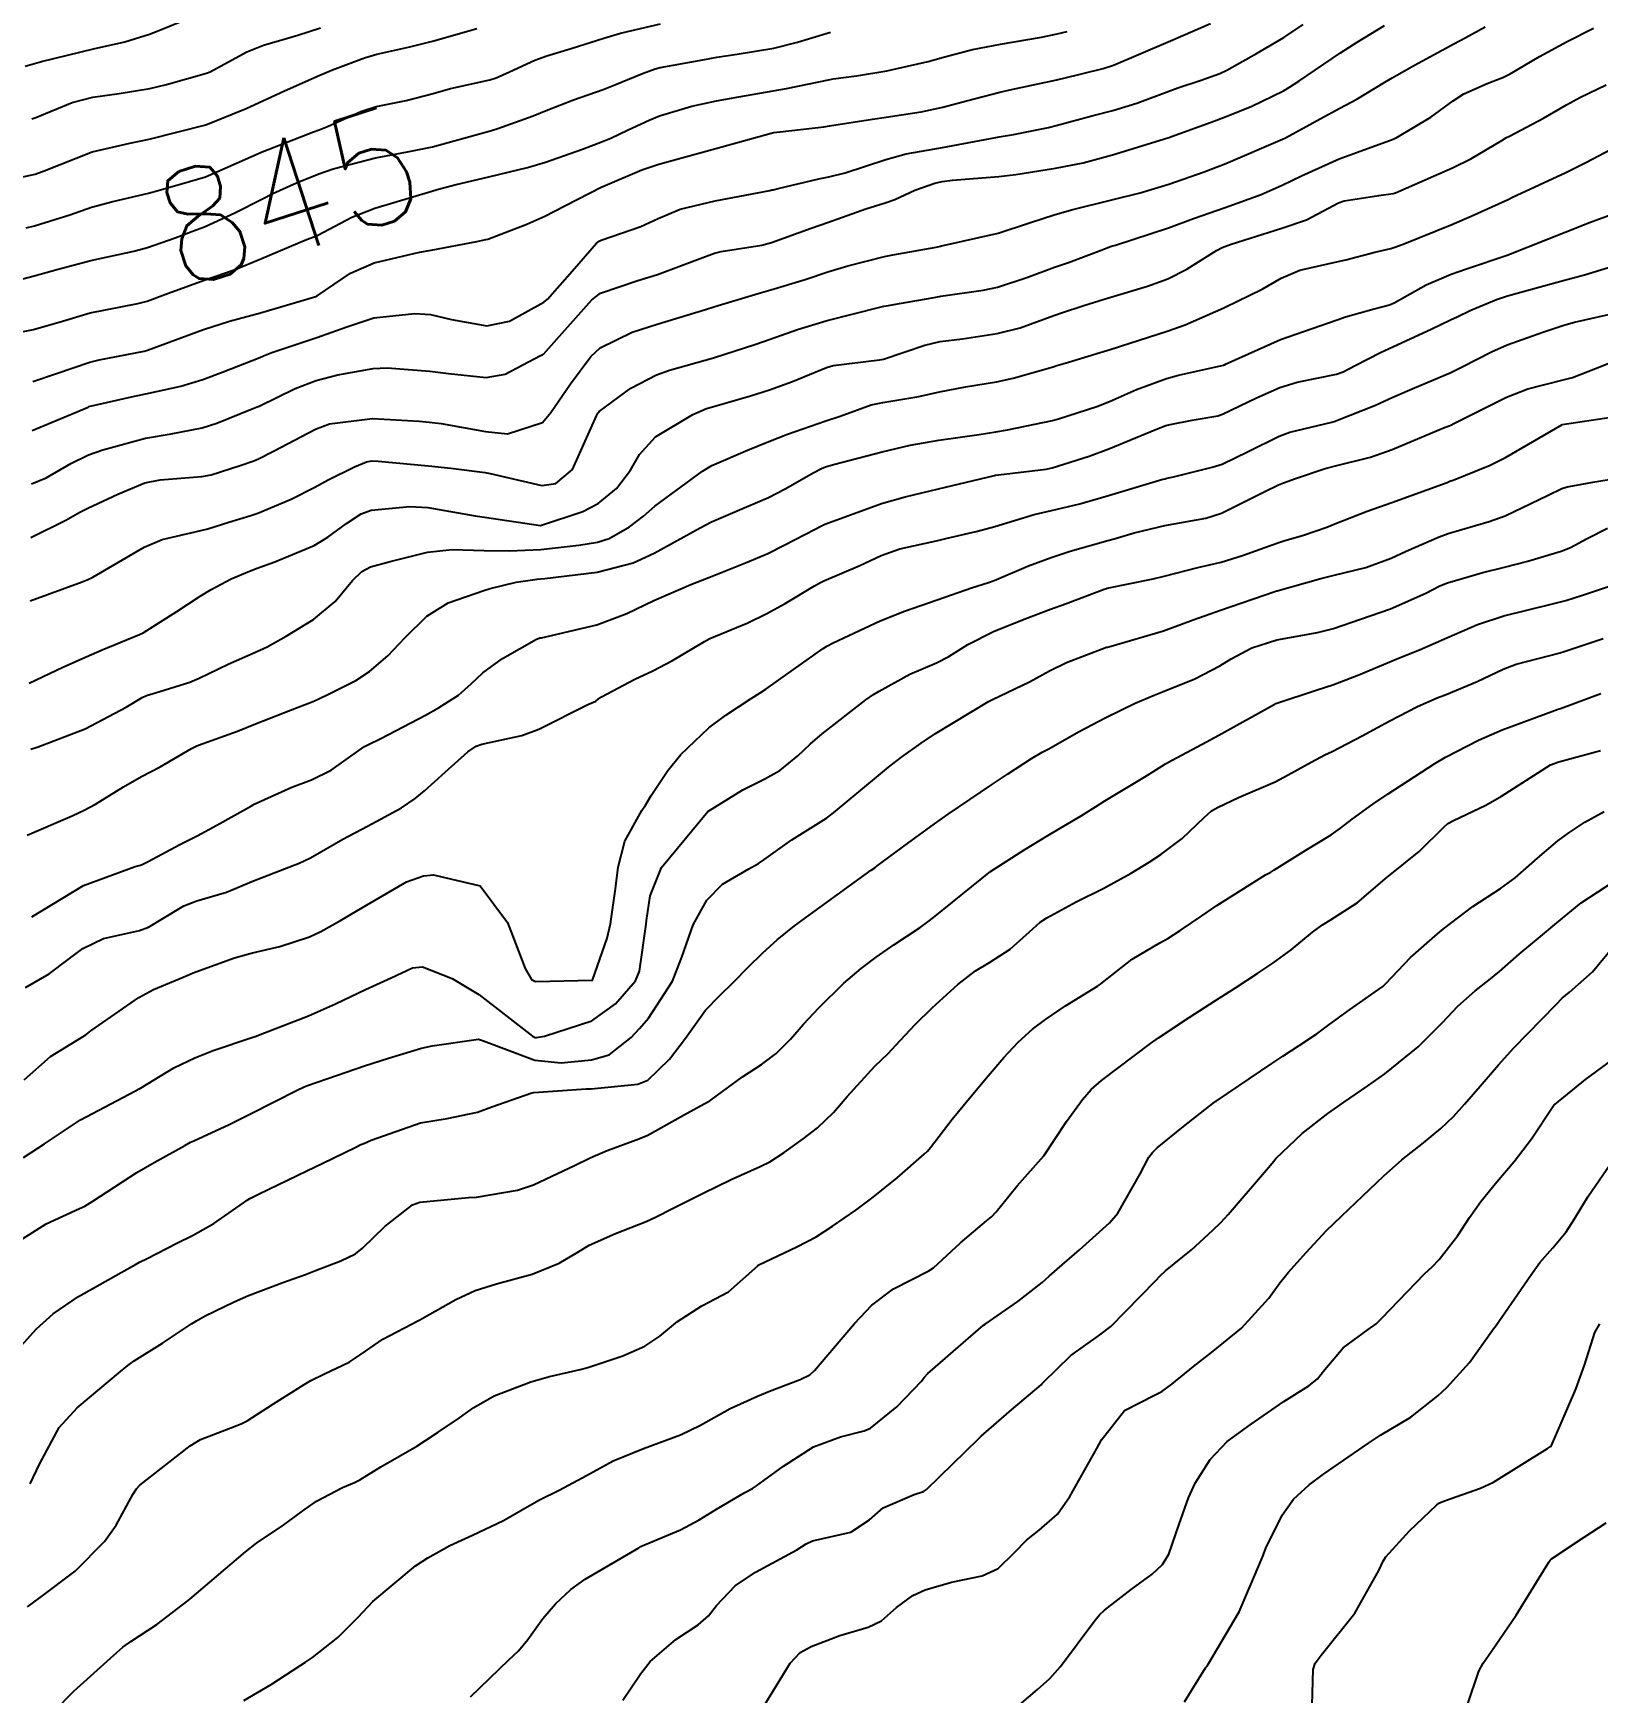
# Model space of a CAD drawing. Header units: metres. Extents: x 307586 to 320046, y 7427249 to 7434250.
# Drawn here: x 319846.3 to 319901.5, y 7429414.4 to 7429472.9 of the extents above; entities that cross this region are included whole.
import ezdxf
from ezdxf.enums import TextEntityAlignment as Align

# ---------------------------------------------------------------- set-up
doc = ezdxf.new("R2010")
doc.units = ezdxf.units.M
doc.header["$MEASUREMENT"] = 0
for name, color, linetype in [('Cotas', 45, 'Continuous'), ('Curvas de Nivel 1m', 11, 'Continuous'), ('Curvas de Nivel 5m', 15, 'Continuous')]:
    doc.layers.add(name, color=color, linetype=linetype)
doc.styles.add('Style-STANDARD', font='STANDARD.shx')

msp = doc.modelspace()

# ---------------------------------------------------------------- linework, layer by layer
at = {"layer": 'Curvas de Nivel 1m', "flags": 128}
for points, elevation in [([(319845.988, 7429471.746), (319846.394, 7429471.864), (319846.563, 7429471.907), (319848.399, 7429472.349), (319849.507, 7429472.604), (319850.405, 7429472.884), (319852.367, 7429473.671)], 841), ([(319846.256, 7429460.614), (319847.09, 7429460.902), (319848.267, 7429461.301), (319848.601, 7429461.382), (319850.187, 7429461.691), (319850.273, 7429461.709), (319850.304, 7429461.72), (319852.281, 7429462.456), (319853.192, 7429462.753), (319854.287, 7429463.045), (319856.241, 7429463.621), (319856.293, 7429463.646), (319857.47, 7429464.439), (319858.305, 7429464.807), (319859.903, 7429465.178), (319860.31, 7429465.248), (319861.926, 7429465.556), (319862.242, 7429465.623), (319862.314, 7429465.645), (319863.686, 7429466.172), (319864.327, 7429466.453), (319865.031, 7429466.821), (319866.343, 7429467.483), (319866.378, 7429467.5), (319867.754, 7429468.081), (319868.351, 7429468.291), (319869.285, 7429468.539), (319870.357, 7429468.844), (319872.309, 7429469.377), (319872.363, 7429469.391), (319872.396, 7429469.397), (319872.625, 7429469.427), (319874.171, 7429469.607), (319874.366, 7429469.635), (319875.888, 7429469.869), (319876.371, 7429469.939), (319877.612, 7429470.13), (319878.377, 7429470.296), (319879.21, 7429470.522), (319880.385, 7429470.83), (319880.796, 7429470.925), (319882.392, 7429471.261), (319882.431, 7429471.271), (319882.595, 7429471.308), (319884.034, 7429471.656), (319884.398, 7429471.772), (319885.281, 7429472.156), (319886.407, 7429472.636), (319886.843, 7429472.821), (319887.82, 7429473.246)], 847), ([(319844.644, 7429462.132), (319846.28, 7429462.451), (319847.303, 7429462.75), (319848.286, 7429463.041), (319849.964, 7429463.37), (319850.291, 7429463.451), (319850.913, 7429463.684), (319852.298, 7429464.191), (319853.395, 7429464.566), (319854.306, 7429464.941), (319855.92, 7429465.626), (319856.205, 7429465.732), (319856.315, 7429465.786), (319857.517, 7429466.416), (319858.33, 7429466.732), (319858.996, 7429466.93), (319860.339, 7429467.339), (319860.525, 7429467.392), (319861.193, 7429467.567), (319862.346, 7429467.833), (319863.719, 7429468.166), (319864.351, 7429468.357), (319865.66, 7429468.815), (319866.359, 7429469.087), (319866.65, 7429469.207), (319867.269, 7429469.491), (319868.008, 7429469.843), (319868.371, 7429469.988), (319869.515, 7429470.33), (319870.379, 7429470.514), (319871.175, 7429470.655), (319872.385, 7429470.871), (319872.858, 7429470.953), (319874.391, 7429471.277), (319874.505, 7429471.295), (319875.329, 7429471.396), (319876.395, 7429471.572), (319877.854, 7429471.909), (319878.4, 7429472.064), (319879.42, 7429472.333), (319880.405, 7429472.521), (319881.853, 7429472.763), (319882.409, 7429472.879), (319882.753, 7429472.963)], 846), ([(319845.511, 7429467.752), (319846.345, 7429467.937), (319846.662, 7429468.053), (319848.353, 7429468.721), (319849.68, 7429469.03), (319850.358, 7429469.165), (319852.363, 7429469.67), (319853.78, 7429470.248), (319854.376, 7429470.519), (319855.143, 7429470.877), (319856.39, 7429471.428), (319856.525, 7429471.484), (319856.835, 7429471.616), (319857.964, 7429472.038), (319858.399, 7429472.168), (319859.562, 7429472.428), (319860.403, 7429472.637), (319861.926, 7429473.075)], 843), ([(319846.018, 7429466.044), (319846.319, 7429466.114), (319847.558, 7429466.494), (319848.329, 7429466.763), (319849.075, 7429466.969), (319850.336, 7429467.262), (319850.679, 7429467.353), (319851.782, 7429467.678), (319852.345, 7429467.844), (319852.649, 7429467.97), (319854.354, 7429468.719), (319856.165, 7429469.427), (319856.362, 7429469.495), (319856.659, 7429469.617), (319857.831, 7429470.146), (319858.374, 7429470.325), (319859.433, 7429470.533), (319860.381, 7429470.779), (319860.996, 7429470.959), (319862.389, 7429471.261), (319862.61, 7429471.327), (319863.075, 7429471.543), (319863.978, 7429471.953), (319864.399, 7429472.109), (319865.253, 7429472.369), (319866.405, 7429472.734), (319866.996, 7429472.905), (319868.41, 7429473.231)], 844), ([(319846.164, 7429452.886), (319848.002, 7429453.552), (319848.172, 7429453.618), (319848.376, 7429453.717), (319850.184, 7429454.772), (319850.82, 7429455.051), (319852.19, 7429455.365), (319852.432, 7429455.426), (319853.175, 7429455.66), (319853.954, 7429455.895), (319854.198, 7429455.979), (319855.373, 7429456.465), (319856.212, 7429456.898), (319856.676, 7429457.155), (319857.613, 7429457.606), (319858.037, 7429457.789), (319858.225, 7429457.821), (319858.444, 7429457.815), (319860.224, 7429457.65), (319861.014, 7429457.562), (319862.221, 7429457.405), (319862.4, 7429457.369), (319864.214, 7429456.948), (319864.717, 7429457.021), (319865.305, 7429457.514), (319866.154, 7429459.414), (319866.195, 7429459.501), (319866.214, 7429459.53), (319866.244, 7429459.564), (319867.359, 7429460.387), (319868.264, 7429460.855), (319868.724, 7429461.015), (319870.273, 7429461.45), (319871.772, 7429461.941), (319872.28, 7429462.116), (319873.246, 7429462.458), (319874.287, 7429462.775), (319876.152, 7429463.242), (319876.292, 7429463.274), (319876.379, 7429463.292), (319876.838, 7429463.375), (319878.071, 7429463.588), (319878.297, 7429463.625), (319879.795, 7429463.843), (319880.302, 7429463.951), (319881.334, 7429464.293), (319882.313, 7429464.649), (319882.801, 7429464.82), (319884.051, 7429465.293), (319884.247, 7429465.367), (319884.324, 7429465.388), (319884.466, 7429465.429), (319886.331, 7429466.04), (319887.221, 7429466.364), (319888.338, 7429466.754), (319889.603, 7429467.221), (319890.346, 7429467.543), (319891.023, 7429467.877), (319892.356, 7429468.477), (319892.875, 7429468.667), (319894.266, 7429469.171), (319894.336, 7429469.198), (319894.364, 7429469.216), (319895.588, 7429469.938), (319896.384, 7429470.524), (319896.755, 7429470.768), (319897.579, 7429471.128), (319898.16, 7429471.358), (319898.396, 7429471.475), (319899.43, 7429472.082), (319900.408, 7429472.616), (319901.333, 7429473.086)], 851), ([(319846.212, 7429457.012), (319846.725, 7429457.226), (319847.593, 7429457.726), (319848.226, 7429458.031), (319848.728, 7429458.212), (319850.232, 7429458.618), (319851.136, 7429458.779), (319852.236, 7429458.984), (319852.755, 7429459.147), (319854, 7429459.652), (319854.171, 7429459.723), (319854.244, 7429459.754), (319855.513, 7429460.372), (319856.258, 7429460.658), (319857.018, 7429460.856), (319858.265, 7429461.078), (319858.761, 7429461.097), (319860.264, 7429460.984), (319860.928, 7429460.898), (319862.261, 7429460.759), (319862.924, 7429460.882), (319864.173, 7429461.531), (319864.239, 7429461.565), (319864.274, 7429461.589), (319865.983, 7429463.505), (319866.295, 7429463.739), (319867.607, 7429464.18), (319868.302, 7429464.396), (319869.809, 7429464.958), (319870.31, 7429465.143), (319870.553, 7429465.206), (319871.979, 7429465.433), (319872.324, 7429465.519), (319873.72, 7429466.025), (319874.331, 7429466.235), (319875.655, 7429466.709), (319876.338, 7429466.927), (319876.674, 7429467.042), (319877.388, 7429467.37), (319878.092, 7429467.616), (319878.346, 7429467.672), (319878.708, 7429467.718), (319880.348, 7429467.853), (319880.951, 7429467.926), (319882.351, 7429468.143), (319883.321, 7429468.333), (319884.356, 7429468.61), (319886.316, 7429469.214), (319886.363, 7429469.229), (319886.386, 7429469.236), (319886.441, 7429469.259), (319887.844, 7429469.772), (319888.374, 7429469.963), (319889.274, 7429470.336), (319890.388, 7429470.876), (319890.606, 7429471), (319890.936, 7429471.212), (319892.403, 7429472.214), (319892.998, 7429472.593), (319893.963, 7429473.174)], 849), ([(319846.227, 7429469.88), (319846.366, 7429469.928), (319847.646, 7429470.455), (319848.377, 7429470.644), (319849.309, 7429470.78), (319850.382, 7429470.958), (319850.977, 7429471.098), (319852.39, 7429471.495), (319852.516, 7429471.543), (319852.752, 7429471.666), (319853.807, 7429472.248), (319854.401, 7429472.486), (319855.61, 7429472.837), (319856.408, 7429473.099)], 842), ([(319846.234, 7429458.896), (319848.21, 7429459.72), (319848.231, 7429459.733), (319849.848, 7429460.097), (319850.25, 7429460.179), (319851.481, 7429460.452), (319852.258, 7429460.688), (319852.97, 7429460.955), (319854.27, 7429461.467), (319854.398, 7429461.521), (319854.695, 7429461.644), (319856.278, 7429462.177), (319857.339, 7429462.553), (319858.286, 7429462.868), (319859.733, 7429463.024), (319860.287, 7429462.982), (319861.036, 7429462.812), (319862.283, 7429462.582), (319863.084, 7429462.743), (319864.292, 7429463.417), (319864.418, 7429463.528), (319865.294, 7429464.506), (319866.153, 7429465.502), (319866.242, 7429465.573), (319866.315, 7429465.607), (319867.718, 7429466.09), (319868.326, 7429466.368), (319869.106, 7429466.694), (319870.336, 7429466.989), (319872.27, 7429467.358), (319872.342, 7429467.376), (319872.386, 7429467.386), (319872.556, 7429467.428), (319873.992, 7429467.768), (319874.347, 7429467.835), (319874.924, 7429467.977), (319876.354, 7429468.456), (319877.081, 7429468.648), (319878.358, 7429468.875), (319880.245, 7429469.225), (319880.362, 7429469.248), (319880.86, 7429469.333), (319882.099, 7429469.582), (319882.368, 7429469.644), (319883.672, 7429469.999), (319884.376, 7429470.182), (319885.216, 7429470.442), (319886.387, 7429470.876), (319886.667, 7429470.979), (319887.493, 7429471.249), (319888.151, 7429471.487), (319888.397, 7429471.601), (319889.441, 7429472.191), (319890.408, 7429472.754), (319891.083, 7429473.21)], 848), ([(319846.126, 7429449.978), (319847.316, 7429450.547), (319848.141, 7429450.907), (319848.703, 7429451.153), (319850.016, 7429451.692), (319850.154, 7429451.755), (319851.338, 7429452.501), (319852.167, 7429453.044), (319852.55, 7429453.285), (319853.259, 7429453.659), (319853.9, 7429453.929), (319854.177, 7429454.03), (319854.803, 7429454.264), (319856.185, 7429454.833), (319856.673, 7429455.13), (319857.324, 7429455.609), (319857.848, 7429455.954), (319858.2, 7429456.083), (319859.567, 7429456.215), (319860.202, 7429456.17), (319861.868, 7429455.883), (319862.197, 7429455.829), (319864.178, 7429455.545), (319865.671, 7429456.038), (319866.205, 7429456.318), (319866.857, 7429456.85), (319867.348, 7429457.489), (319867.664, 7429458.05), (319868.235, 7429458.672), (319869.549, 7429459.46), (319870.036, 7429459.663), (319870.247, 7429459.728), (319871.578, 7429460.111), (319872.256, 7429460.324), (319873.068, 7429460.615), (319874.268, 7429461.115), (319874.497, 7429461.179), (319876.131, 7429461.382), (319876.273, 7429461.411), (319877.737, 7429461.907), (319878.28, 7429462.028), (319879.062, 7429462.13), (319880.283, 7429462.307), (319881.097, 7429462.51), (319882.289, 7429462.951), (319882.553, 7429463.045), (319883.344, 7429463.299), (319884.061, 7429463.528), (319884.298, 7429463.599), (319885.59, 7429463.985), (319886.308, 7429464.244), (319886.981, 7429464.586), (319888.032, 7429465.243), (319888.223, 7429465.342), (319888.324, 7429465.38), (319888.55, 7429465.461), (319890.331, 7429466.032), (319891.208, 7429466.327), (319892.34, 7429466.919), (319892.531, 7429466.998), (319893.76, 7429467.176), (319894.266, 7429467.248), (319894.344, 7429467.269), (319894.529, 7429467.351), (319896.353, 7429468.151), (319897.01, 7429468.479), (319898.097, 7429469.123), (319898.263, 7429469.222), (319898.365, 7429469.279), (319899.569, 7429469.908), (319900.382, 7429470.379), (319900.847, 7429470.633), (319901.775, 7429471.079)], 852), ([(319846.19, 7429447.651), (319846.442, 7429447.737), (319848.109, 7429448.371), (319849.555, 7429449.136), (319850.121, 7429449.474), (319850.271, 7429449.539), (319850.742, 7429449.684), (319851.793, 7429450.009), (319852.13, 7429450.153), (319853.151, 7429450.646), (319854.144, 7429451.08), (319854.53, 7429451.261), (319855.193, 7429451.634), (319856.159, 7429452.226), (319856.921, 7429452.857), (319857.544, 7429453.606), (319857.865, 7429453.915), (319858.178, 7429454.084), (319858.862, 7429454.272), (319860.183, 7429454.599), (319861.057, 7429454.688), (319862.184, 7429454.654), (319863.08, 7429454.645), (319864.185, 7429454.692), (319865.528, 7429454.852), (319866.187, 7429454.957), (319866.601, 7429455.083), (319867.315, 7429455.489), (319867.807, 7429455.875), (319868.204, 7429456.223), (319869.888, 7429457.455), (319870.225, 7429457.652), (319871.476, 7429458.192), (319872.234, 7429458.502), (319872.894, 7429458.766), (319874.241, 7429459.227), (319874.744, 7429459.402), (319875.84, 7429459.795), (319876.25, 7429459.883), (319877.528, 7429460.093), (319878.256, 7429460.261), (319879.17, 7429460.435), (319880.262, 7429460.606), (319880.854, 7429460.734), (319882.27, 7429461.14), (319882.4, 7429461.179), (319882.81, 7429461.305), (319883.925, 7429461.645), (319884.278, 7429461.752), (319884.976, 7429461.975), (319886.284, 7429462.394), (319886.922, 7429462.618), (319888.293, 7429463.218), (319888.338, 7429463.239), (319889.641, 7429463.882), (319890.309, 7429464.269), (319890.969, 7429464.547), (319892.318, 7429464.853), (319892.59, 7429464.916), (319893.618, 7429465.177), (319894.181, 7429465.315), (319894.325, 7429465.357), (319894.622, 7429465.461), (319896.333, 7429466.154), (319897.019, 7429466.451), (319898.342, 7429467.056), (319898.479, 7429467.118), (319900.352, 7429467.994), (319901.087, 7429468.351), (319902.362, 7429469.022)], 853), ([(319846.062, 7429444.623), (319847.648, 7429445.304), (319848.071, 7429445.499), (319848.469, 7429445.714), (319849.462, 7429446.32), (319850.088, 7429446.681), (319850.75, 7429447.026), (319851.853, 7429447.672), (319852.021, 7429447.754), (319852.104, 7429447.789), (319853.476, 7429448.29), (319854.112, 7429448.545), (319855.626, 7429449.135), (319856.12, 7429449.326), (319856.321, 7429449.418), (319856.741, 7429449.614), (319857.658, 7429450.077), (319858.135, 7429450.385), (319858.791, 7429450.943), (319859.385, 7429451.582), (319860.161, 7429452.346), (319860.913, 7429452.815), (319862.17, 7429453.249), (319862.402, 7429453.316), (319863.31, 7429453.539), (319864.054, 7429453.651), (319864.174, 7429453.663), (319864.32, 7429453.673), (319866.177, 7429453.891), (319867.443, 7429454.225), (319868.184, 7429454.569), (319869.807, 7429455.456), (319870.205, 7429455.664), (319871.447, 7429456.201), (319872.214, 7429456.527), (319872.81, 7429456.831), (319873.821, 7429457.414), (319874.086, 7429457.55), (319874.225, 7429457.607), (319874.509, 7429457.689), (319876.23, 7429458.136), (319877.224, 7429458.379), (319878.235, 7429458.554), (319879.653, 7429458.755), (319880.238, 7429458.843), (319880.651, 7429458.914), (319882.242, 7429459.246), (319882.294, 7429459.258), (319882.458, 7429459.308), (319883.81, 7429459.734), (319884.252, 7429459.911), (319885.2, 7429460.335), (319886.265, 7429460.73), (319886.682, 7429460.841), (319888.272, 7429461.195), (319888.306, 7429461.206), (319888.367, 7429461.239), (319890.282, 7429462.1), (319891.102, 7429462.385), (319892.289, 7429462.798), (319892.58, 7429462.897), (319893.589, 7429463.177), (319894.139, 7429463.327), (319894.296, 7429463.4), (319895.425, 7429464.034), (319896.312, 7429464.407), (319896.854, 7429464.595), (319898.323, 7429465.092), (319898.345, 7429465.097), (319898.402, 7429465.119), (319900.331, 7429465.892), (319901.192, 7429466.224), (319902.339, 7429466.648)], 854), ([(319845.998, 7429439.242), (319846.828, 7429439.732), (319847.504, 7429440.232), (319848.016, 7429440.622), (319848.753, 7429440.978), (319850.026, 7429441.258), (319850.345, 7429441.37), (319850.842, 7429441.682), (319851.582, 7429442.13), (319852.039, 7429442.299), (319853.095, 7429442.607), (319854.046, 7429443.001), (319855.652, 7429443.626), (319856.055, 7429443.815), (319857.198, 7429444.472), (319858.066, 7429444.939), (319859.262, 7429445.582), (319859.747, 7429445.905), (319860.082, 7429446.182), (319860.814, 7429446.841), (319861.603, 7429447.555), (319861.901, 7429447.756), (319862.106, 7429447.827), (319863.515, 7429448.13), (319864.111, 7429448.351), (319865.846, 7429449.229), (319866.121, 7429449.349), (319866.208, 7429449.413), (319866.324, 7429449.498), (319867.502, 7429450.117), (319868.137, 7429450.417), (319868.836, 7429450.776), (319869.958, 7429451.453), (319870.154, 7429451.55), (319871.485, 7429452.111), (319872.163, 7429452.431), (319872.802, 7429452.788), (319873.846, 7429453.413), (319874.057, 7429453.528), (319874.176, 7429453.585), (319875.442, 7429454.133), (319876.19, 7429454.487), (319876.848, 7429454.719), (319878.198, 7429455.011), (319878.478, 7429455.076), (319879.591, 7429455.339), (319880.205, 7429455.508), (319881.6, 7429455.926), (319882.211, 7429456.069), (319883.206, 7429456.307), (319884.216, 7429456.602), (319886.133, 7429457.172), (319886.222, 7429457.192), (319886.275, 7429457.207), (319886.509, 7429457.257), (319887.875, 7429457.595), (319888.228, 7429457.709), (319889.152, 7429458.146), (319890.238, 7429458.691), (319890.617, 7429458.828), (319892.103, 7429459.191), (319892.217, 7429459.216), (319892.243, 7429459.227), (319893.639, 7429459.789), (319894.256, 7429460.063), (319895.02, 7429460.401), (319896.27, 7429460.922), (319896.417, 7429460.992), (319896.704, 7429461.136), (319897.739, 7429461.665), (319898.281, 7429461.911), (319899.543, 7429462.359), (319900.288, 7429462.607), (319900.662, 7429462.714), (319902.227, 7429463.071)], 856), ([(319845.957, 7429435.993), (319846.886, 7429436.814), (319847.979, 7429437.485), (319848.123, 7429437.576), (319848.304, 7429437.715), (319849.995, 7429438.892), (319850.513, 7429439.17), (319851.707, 7429439.673), (319851.916, 7429439.759), (319852.005, 7429439.797), (319853.376, 7429440.293), (319854.015, 7429440.462), (319854.97, 7429440.685), (319856.024, 7429441.031), (319856.425, 7429441.218), (319857.117, 7429441.609), (319857.693, 7429441.946), (319858.038, 7429442.154), (319859.444, 7429442.976), (319860.049, 7429443.181), (319860.399, 7429443.216), (319862.046, 7429442.834), (319863.012, 7429441.54), (319863.633, 7429439.909), (319863.853, 7429439.531), (319864.002, 7429439.45), (319866.003, 7429439.5), (319866.531, 7429440.99), (319866.643, 7429441.494), (319866.819, 7429442.719), (319866.912, 7429443.491), (319867.145, 7429444.406), (319867.754, 7429445.483), (319867.879, 7429445.679), (319868.081, 7429446.019), (319868.671, 7429446.895), (319869.126, 7429447.465), (319870.112, 7429448.399), (319870.715, 7429448.846), (319871.607, 7429449.435), (319871.921, 7429449.637), (319872.128, 7429449.77), (319873.096, 7429450.463), (319874.15, 7429451.207), (319874.272, 7429451.287), (319874.499, 7429451.405), (319876.161, 7429452.175), (319877.019, 7429452.517), (319878.169, 7429452.923), (319879.388, 7429453.342), (319879.981, 7429453.528), (319880.177, 7429453.598), (319881.39, 7429454.112), (319882.189, 7429454.412), (319882.866, 7429454.63), (319884.199, 7429455.009), (319884.415, 7429455.071), (319885.126, 7429455.276), (319886.206, 7429455.539), (319887.656, 7429455.798), (319888.21, 7429455.97), (319889.737, 7429456.736), (319890.221, 7429456.972), (319890.388, 7429457.041), (319890.814, 7429457.204), (319891.868, 7429457.552), (319892.227, 7429457.641), (319893.459, 7429457.949), (319894.233, 7429458.219), (319896.104, 7429459.005), (319896.242, 7429459.059), (319896.297, 7429459.085), (319896.403, 7429459.138), (319897.625, 7429459.754), (319898.257, 7429460.064), (319899.014, 7429460.356), (319900.267, 7429460.681), (319900.589, 7429460.766), (319901.406, 7429461.079), (319902.026, 7429461.321)], 857), ([(319845.928, 7429433.242), (319846.667, 7429433.733), (319847.941, 7429434.577), (319849.853, 7429435.593), (319849.952, 7429435.634), (319849.988, 7429435.654), (319850.056, 7429435.689), (319851.236, 7429436.405), (319851.969, 7429436.764), (319852.618, 7429437.019), (319853.98, 7429437.481), (319854.108, 7429437.521), (319854.438, 7429437.643), (319855.989, 7429438.245), (319856.941, 7429438.663), (319857.999, 7429439.171), (319858.905, 7429439.586), (319859.651, 7429439.932), (319860.009, 7429439.969), (319861.05, 7429439.56), (319861.997, 7429438.996), (319863.888, 7429437.531), (319863.982, 7429437.483), (319864.035, 7429437.476), (319864.317, 7429437.525), (319865.989, 7429438.069), (319866.816, 7429438.671), (319867.526, 7429439.485), (319867.666, 7429439.825), (319867.897, 7429441.481), (319867.911, 7429441.604), (319868.043, 7429442.474), (319868.447, 7429443.474), (319870.073, 7429445.45), (319871.314, 7429446.214), (319872.095, 7429446.602), (319872.62, 7429446.903), (319873.255, 7429447.418), (319873.692, 7429447.829), (319874.111, 7429448.188), (319875.651, 7429449.387), (319875.929, 7429449.58), (319876.128, 7429449.7), (319877.204, 7429450.302), (319878.143, 7429450.697), (319878.586, 7429450.914), (319879.259, 7429451.343), (319880.158, 7429451.802), (319881.245, 7429452.236), (319882.166, 7429452.585), (319882.695, 7429452.778), (319884.07, 7429453.291), (319884.149, 7429453.315), (319884.173, 7429453.325), (319885.788, 7429453.657), (319886.18, 7429453.757), (319887.372, 7429454.061), (319888.188, 7429454.249), (319888.943, 7429454.478), (319890.199, 7429454.931), (319890.41, 7429454.997), (319891.102, 7429455.201), (319891.921, 7429455.478), (319892.207, 7429455.595), (319893.346, 7429456.045), (319894.215, 7429456.348), (319896.131, 7429457.05), (319896.222, 7429457.084), (319896.263, 7429457.099), (319896.375, 7429457.138), (319897.691, 7429457.663), (319898.231, 7429457.941), (319900.21, 7429459.091), (319900.23, 7429459.103), (319901.955, 7429459.366)], 858), ([(319845.893, 7429430.379), (319846.722, 7429430.911), (319847.909, 7429431.448), (319848.092, 7429431.536), (319848.37, 7429431.713), (319849.923, 7429432.717), (319850.543, 7429433.067), (319851.616, 7429433.673), (319851.822, 7429433.783), (319851.935, 7429433.835), (319853.19, 7429434.408), (319853.944, 7429434.785), (319855.585, 7429435.626), (319855.836, 7429435.741), (319855.955, 7429435.783), (319857.314, 7429436.255), (319857.966, 7429436.476), (319858.808, 7429436.75), (319859.976, 7429437.106), (319860.354, 7429437.19), (319861.981, 7429437.417), (319862.161, 7429437.368), (319863.97, 7429436.683), (319864.897, 7429436.588), (319865.971, 7429436.69), (319866.601, 7429436.866), (319867.375, 7429437.486), (319867.671, 7429437.798), (319867.99, 7429438.162), (319868.829, 7429439.468), (319869.161, 7429440.318), (319869.565, 7429441.457), (319870.042, 7429442.325), (319870.601, 7429442.891), (319871.528, 7429443.435), (319871.865, 7429443.622), (319872.058, 7429443.746), (319873.042, 7429444.447), (319874.078, 7429445.102), (319874.267, 7429445.22), (319874.509, 7429445.404), (319876.096, 7429446.723), (319876.455, 7429447.021), (319876.917, 7429447.372), (319877.606, 7429447.867), (319878.111, 7429448.205), (319879.986, 7429449.332), (319880.075, 7429449.379), (319880.124, 7429449.406), (319881.429, 7429450.022), (319882.139, 7429450.412), (319882.735, 7429450.713), (319884.152, 7429451.245), (319884.188, 7429451.254), (319884.311, 7429451.288), (319886.159, 7429451.821), (319887.205, 7429452.207), (319888.166, 7429452.552), (319890.091, 7429453.211), (319890.15, 7429453.234), (319890.173, 7429453.24), (319891.707, 7429453.668), (319892.182, 7429453.788), (319893.301, 7429454.064), (319894.191, 7429454.387), (319894.726, 7429454.631), (319895.882, 7429455.145), (319896.204, 7429455.259), (319897.655, 7429455.679), (319898.211, 7429455.886), (319899.732, 7429456.612), (319900.22, 7429456.845), (319900.407, 7429456.902), (319901.386, 7429457.078), (319902.092, 7429457.204)], 859), ([(319846.164, 7429421.736), (319846.494, 7429422.427), (319847.192, 7429423.726), (319847.82, 7429424.417), (319849.35, 7429425.697), (319849.615, 7429425.915), (319849.839, 7429426.074), (319850.828, 7429426.701), (319851.859, 7429427.377), (319852.036, 7429427.492), (319852.344, 7429427.665), (319853.365, 7429428.158), (319853.87, 7429428.378), (319855.08, 7429428.837), (319855.878, 7429429.124), (319856.235, 7429429.26), (319857.122, 7429429.608), (319857.64, 7429429.849), (319857.89, 7429430.051), (319858.676, 7429430.814), (319859.651, 7429431.574), (319859.914, 7429431.674), (319861.633, 7429431.835), (319861.916, 7429431.852), (319863.364, 7429432.09), (319863.92, 7429432.279), (319865.399, 7429432.979), (319865.93, 7429433.24), (319866.108, 7429433.321), (319866.531, 7429433.494), (319867.554, 7429433.866), (319867.938, 7429434.028), (319869.225, 7429434.74), (319869.95, 7429435.139), (319870.151, 7429435.248), (319870.424, 7429435.445), (319871.306, 7429436.093), (319871.969, 7429436.527), (319872.49, 7429436.913), (319872.992, 7429437.42), (319873.455, 7429437.948), (319873.994, 7429438.525), (319874.874, 7429439.397), (319875.485, 7429439.914), (319876.017, 7429440.312), (319876.646, 7429440.752), (319877.567, 7429441.365), (319877.84, 7429441.557), (319878.036, 7429441.715), (319880.053, 7429443.33), (319881.269, 7429444.114), (319882.072, 7429444.611), (319882.513, 7429444.869), (319883.252, 7429445.298), (319883.761, 7429445.618), (319884.088, 7429445.828), (319885.503, 7429446.675), (319886.101, 7429447.048), (319886.228, 7429447.133), (319886.437, 7429447.257), (319887.527, 7429447.827), (319888.112, 7429448.139), (319890.039, 7429449.211), (319890.092, 7429449.242), (319890.124, 7429449.256), (319891.582, 7429449.745), (319892.134, 7429449.917), (319893.052, 7429450.268), (319894.146, 7429450.734), (319894.455, 7429450.859), (319895.19, 7429451.154), (319896.157, 7429451.579), (319897.24, 7429452.051), (319898.165, 7429452.354), (319899.839, 7429452.764), (319900.17, 7429452.847), (319900.359, 7429452.9), (319900.948, 7429453.082), (319901.859, 7429453.392)], 861), ([(319846.071, 7429417.404), (319846.512, 7429417.732), (319847.752, 7429418.655), (319848.792, 7429419.705), (319849.196, 7429420.275), (319849.788, 7429421.356), (319849.917, 7429421.563), (319850.037, 7429421.688), (319851.807, 7429423.074), (319852.18, 7429423.295), (319853.089, 7429423.657), (319853.611, 7429423.856), (319853.816, 7429423.961), (319854.746, 7429424.56), (319855.829, 7429425.241), (319856.069, 7429425.379), (319856.546, 7429425.613), (319857.416, 7429426.028), (319857.843, 7429426.305), (319858.607, 7429426.834), (319859.862, 7429427.493), (319859.912, 7429427.519), (319859.998, 7429427.569), (319861.183, 7429428.244), (319861.873, 7429428.558), (319862.621, 7429428.797), (319863.879, 7429429.138), (319864.831, 7429429.516), (319865.491, 7429429.904), (319865.893, 7429430.152), (319866.818, 7429430.572), (319867.906, 7429430.989), (319868.237, 7429431.146), (319868.855, 7429431.466), (319869.918, 7429431.992), (319870.898, 7429432.466), (319871.928, 7429432.929), (319872.263, 7429433.093), (319872.772, 7429433.422), (319873.444, 7429433.909), (319873.946, 7429434.293), (319874.516, 7429434.84), (319874.993, 7429435.395), (319875.974, 7429436.465), (319876.438, 7429436.916), (319876.86, 7429437.371), (319877.404, 7429437.95), (319877.995, 7429438.523), (319878.899, 7429439.347), (319879.52, 7429439.827), (319880.015, 7429440.129), (319880.748, 7429440.597), (319881.551, 7429441.315), (319881.804, 7429441.544), (319882.037, 7429441.704), (319883.072, 7429442.271), (319884.047, 7429442.748), (319885.023, 7429443.275), (319885.657, 7429443.668), (319886.063, 7429443.931), (319886.822, 7429444.502), (319887.598, 7429445.245), (319887.857, 7429445.47), (319888.087, 7429445.61), (319888.806, 7429445.945), (319890.096, 7429446.504), (319890.562, 7429446.742), (319891.369, 7429447.197), (319891.85, 7429447.448), (319892.107, 7429447.57), (319893.173, 7429448.119), (319894.118, 7429448.637), (319895.124, 7429449.155), (319895.811, 7429449.461), (319896.13, 7429449.582), (319897.229, 7429450.037), (319898.143, 7429450.472), (319898.607, 7429450.652), (319900.152, 7429451.051), (319900.181, 7429451.061), (319900.262, 7429451.089), (319901.674, 7429451.559)], 862), ([(319847.023, 7429413.727), (319847.7, 7429414.429), (319849.117, 7429415.699), (319849.431, 7429415.98), (319849.72, 7429416.18), (319850.639, 7429416.771), (319851.742, 7429417.625), (319851.795, 7429417.669), (319853.76, 7429419.337), (319854.155, 7429419.644), (319855.112, 7429420.291), (319855.78, 7429420.781), (319856.271, 7429421.13), (319857.191, 7429421.606), (319857.612, 7429421.785), (319857.796, 7429421.877), (319858.544, 7429422.332), (319859.808, 7429423.071), (319860.111, 7429423.266), (319860.557, 7429423.563), (319861.311, 7429424.062), (319861.822, 7429424.428), (319862.532, 7429424.837), (319863.831, 7429425.335), (319864.487, 7429425.52), (319865.568, 7429425.773), (319865.838, 7429425.839), (319867.083, 7429426.249), (319867.85, 7429426.589), (319868.385, 7429426.942), (319869.002, 7429427.463), (319869.869, 7429428.015), (319870.802, 7429428.513), (319871.837, 7429429.43), (319871.86, 7429429.454), (319871.883, 7429429.464), (319873.218, 7429430.092), (319873.899, 7429430.454), (319874.482, 7429430.823), (319875.303, 7429431.389), (319875.918, 7429431.848), (319876.761, 7429432.535), (319877.707, 7429433.362), (319877.825, 7429433.47), (319877.936, 7429433.598), (319878.706, 7429434.594), (319879.309, 7429435.34), (319879.971, 7429436.133), (319880.526, 7429436.776), (319881.034, 7429437.319), (319881.532, 7429437.77), (319881.991, 7429438.114), (319882.701, 7429438.598), (319883.829, 7429439.292), (319883.934, 7429439.36), (319884.005, 7429439.423), (319885.05, 7429440.242), (319886.026, 7429440.815), (319886.309, 7429440.977), (319886.741, 7429441.253), (319887.514, 7429441.769), (319888.042, 7429442.132), (319889.762, 7429443.214), (319889.948, 7429443.318), (319890.056, 7429443.383), (319891.179, 7429444.086), (319892.075, 7429444.632), (319892.401, 7429444.864), (319892.818, 7429445.183), (319893.547, 7429445.716), (319894.092, 7429446.078), (319895.734, 7429447.146), (319896.105, 7429447.369), (319897.269, 7429447.971), (319898.115, 7429448.33), (319900.09, 7429449.058), (319900.123, 7429449.073), (319900.167, 7429449.09), (319901.589, 7429449.618)], 863), ([(319853.698, 7429414.098), (319854.671, 7429414.662), (319855.71, 7429415.335), (319855.879, 7429415.451), (319856.121, 7429415.616), (319857.017, 7429416.314), (319857.734, 7429417.037), (319858.26, 7429417.592), (319859.756, 7429418.848), (319860.196, 7429419.128), (319860.972, 7429419.558), (319861.511, 7429419.808), (319861.769, 7429419.924), (319862.862, 7429420.448), (319863.785, 7429420.969), (319864.14, 7429421.173), (319864.826, 7429421.514), (319865.798, 7429422.035), (319866.743, 7429422.551), (319867.808, 7429422.979), (319869.118, 7429423.46), (319869.816, 7429423.806), (319870.867, 7429424.395), (319871.827, 7429424.832), (319872.252, 7429425.002), (319873.334, 7429425.415), (319873.679, 7429425.577), (319873.846, 7429425.734), (319875.255, 7429427.389), (319875.869, 7429428.034), (319876.636, 7429428.612), (319877.882, 7429429.246), (319878.047, 7429429.358), (319878.997, 7429430.243), (319879.908, 7429431.008), (319880.087, 7429431.151), (319880.259, 7429431.327), (319880.996, 7429432.245), (319881.933, 7429433.31), (319882.737, 7429434.516), (319883.299, 7429435.297), (319883.608, 7429435.652), (319883.97, 7429435.969), (319885.7, 7429437.264), (319885.985, 7429437.463), (319887.059, 7429438.182), (319887.998, 7429438.787), (319888.698, 7429439.23), (319889.484, 7429439.744), (319890.016, 7429440.098), (319890.66, 7429440.567), (319891.421, 7429441.196), (319891.77, 7429441.459), (319892.037, 7429441.622), (319892.992, 7429442.232), (319894.053, 7429443.132), (319894.101, 7429443.169), (319895.184, 7429444.036), (319896.08, 7429444.926), (319896.193, 7429445.028), (319896.391, 7429445.137), (319897.534, 7429445.68), (319898.092, 7429445.996), (319899.821, 7429447.094), (319900.104, 7429447.208), (319901.579, 7429447.604)], 864), ([(319867.073, 7429414.112), (319867.709, 7429415.048), (319868.046, 7429415.475), (319868.943, 7429416.243), (319869.733, 7429416.762), (319870.103, 7429417.081), (319870.386, 7429417.444), (319871.043, 7429418.144), (319871.755, 7429418.619), (319873.219, 7429419.408), (319873.549, 7429419.621), (319873.768, 7429419.721), (319875.129, 7429420.03), (319875.779, 7429420.47), (319876.271, 7429420.89), (319877.362, 7429421.364), (319877.687, 7429421.468), (319877.795, 7429421.532), (319879.646, 7429423.333), (319879.728, 7429423.417), (319879.815, 7429423.5), (319880.796, 7429424.352), (319881.842, 7429425.227), (319881.881, 7429425.271), (319881.91, 7429425.309), (319882.89, 7429426.263), (319883.86, 7429426.963), (319884.296, 7429427.284), (319885.879, 7429428.9), (319886.051, 7429429.089), (319886.234, 7429429.256), (319887.15, 7429429.992), (319887.905, 7429430.681), (319888.187, 7429430.958), (319888.438, 7429431.232), (319889.931, 7429432.976), (319890.036, 7429433.105), (319890.127, 7429433.208), (319891.051, 7429434.094), (319891.957, 7429434.797), (319892.188, 7429434.96), (319892.511, 7429435.185), (319893.371, 7429435.774), (319893.973, 7429436.204), (319895.141, 7429437.153), (319895.992, 7429437.999), (319896.547, 7429438.585), (319897.158, 7429439.128), (319897.635, 7429439.498), (319898.013, 7429439.807), (319898.712, 7429440.42), (319899.536, 7429441.097), (319900.037, 7429441.52), (319900.899, 7429442.227), (319902.052, 7429442.981)], 866), ([(319871.889, 7429413.621), (319872.978, 7429415.411), (319873.342, 7429415.782), (319873.722, 7429415.994), (319874.733, 7429416.39), (319875.736, 7429416.681), (319876.212, 7429416.902), (319876.74, 7429417.37), (319877.318, 7429417.794), (319877.749, 7429417.996), (319878.679, 7429418.273), (319879.755, 7429418.494), (319880.326, 7429418.756), (319880.906, 7429419.319), (319881.329, 7429419.755), (319881.775, 7429420.101), (319882.412, 7429420.672), (319882.854, 7429421.294), (319883.81, 7429422.984), (319883.974, 7429423.288), (319884.781, 7429424.324), (319885.837, 7429424.866), (319886.105, 7429424.991), (319886.455, 7429425.254), (319887.215, 7429425.881), (319887.854, 7429426.365), (319888.914, 7429427.224), (319889.874, 7429428.29), (319890.26, 7429428.825), (319890.566, 7429429.203), (319891.191, 7429429.899), (319891.905, 7429430.669), (319892.172, 7429430.924), (319892.456, 7429431.185), (319893.197, 7429431.901), (319893.927, 7429432.587), (319894.57, 7429433.16), (319895.33, 7429433.761), (319895.95, 7429434.265), (319896.394, 7429434.698), (319896.779, 7429435.132), (319897.329, 7429435.767), (319897.977, 7429436.517), (319898.523, 7429437.112), (319899.998, 7429438.63), (319900.225, 7429438.863), (319900.486, 7429439.085), (319901.296, 7429439.795), (319902.027, 7429440.683)], 867), ([(319881.079, 7429413.94), (319881.71, 7429414.479), (319882.152, 7429414.868), (319882.524, 7429415.298), (319883.739, 7429416.912), (319883.904, 7429417.116), (319884.071, 7429417.277), (319885.014, 7429418.004), (319885.756, 7429418.546), (319886.125, 7429418.891), (319886.341, 7429419.254), (319886.711, 7429420.318), (319887.042, 7429421.248), (319887.279, 7429421.764), (319887.807, 7429422.599), (319888.402, 7429423.231), (319889.22, 7429423.821), (319889.828, 7429424.237), (319890.403, 7429424.636), (319891.288, 7429425.196), (319891.593, 7429425.445), (319891.849, 7429425.774), (319892.502, 7429426.538), (319893.378, 7429427.175), (319893.661, 7429427.376), (319893.867, 7429427.575), (319895.373, 7429429.148), (319895.636, 7429429.394), (319895.891, 7429429.655), (319896.54, 7429430.497), (319896.962, 7429431.13), (319897.354, 7429431.69), (319897.926, 7429432.388), (319898.533, 7429433.111), (319899.145, 7429433.902), (319899.938, 7429435.09), (319899.963, 7429435.118), (319901.051, 7429436.001), (319901.979, 7429436.685)], 868), ([(319886.905, 7429414.048), (319887.636, 7429415.241), (319887.672, 7429415.292), (319887.724, 7429415.358), (319888.828, 7429417.224), (319889.613, 7429419.064), (319889.67, 7429419.211), (319889.694, 7429419.281), (319889.767, 7429419.465), (319890.351, 7429420.637), (319890.75, 7429421.2), (319891.295, 7429421.698), (319891.802, 7429422.074), (319893.393, 7429423.166), (319893.64, 7429423.339), (319893.817, 7429423.452), (319894.89, 7429424.091), (319895.838, 7429424.844), (319895.994, 7429424.985), (319896.157, 7429425.137), (319896.962, 7429426.018), (319897.741, 7429427.121), (319897.795, 7429427.189), (319897.864, 7429427.274), (319899.117, 7429429.101), (319899.44, 7429429.546), (319899.898, 7429430.064), (319900.371, 7429430.62), (319900.665, 7429431.082), (319901.137, 7429431.862), (319901.932, 7429433.021)], 869), ([(319896.887, 7429413.946), (319897.287, 7429415.124), (319897.441, 7429415.408), (319897.73, 7429415.84), (319898.606, 7429417.107), (319899.762, 7429418.972), (319899.806, 7429419.046), (319899.846, 7429419.089), (319901.001, 7429419.851), (319901.782, 7429420.359)], 871)]:
    msp.add_lwpolyline(points, dxfattribs=dict(at, elevation=elevation))
at = {"layer": 'Curvas de Nivel 5m', "flags": 128}
for points, elevation in [([(319844.371, 7429463.846), (319846.299, 7429464.345), (319847.152, 7429464.582), (319848.305, 7429464.886), (319849.82, 7429465.217), (319850.309, 7429465.341), (319851.283, 7429465.685), (319852.025, 7429465.966), (319852.319, 7429466.081), (319853.408, 7429466.578), (319854.334, 7429467.055), (319854.73, 7429467.251), (319855.562, 7429467.632), (319856.346, 7429467.946), (319856.856, 7429468.122), (319858.352, 7429468.514), (319859.481, 7429468.715), (319860.356, 7429468.899), (319862.227, 7429469.417), (319862.362, 7429469.454), (319862.439, 7429469.472), (319862.671, 7429469.547), (319863.912, 7429469.992), (319864.373, 7429470.174), (319865.343, 7429470.551), (319866.384, 7429470.925), (319866.793, 7429471.089), (319867.777, 7429471.486), (319868.225, 7429471.652), (319868.395, 7429471.693), (319869.9, 7429471.963), (319870.399, 7429472.055), (319871.114, 7429472.164), (319872.402, 7429472.383), (319873.238, 7429472.589), (319874.408, 7429472.943)], 845), ([(319846.187, 7429455.117), (319847.417, 7429455.728), (319847.915, 7429456.005), (319848.199, 7429456.151), (319849.261, 7429456.65), (319850.213, 7429457.043), (319850.746, 7429457.154), (319852.217, 7429457.263), (319852.553, 7429457.332), (319853.57, 7429457.657), (319854.06, 7429457.816), (319854.225, 7429457.886), (319854.749, 7429458.163), (319856.236, 7429458.94), (319856.732, 7429459.121), (319858.24, 7429459.31), (319859.889, 7429459.225), (319860.239, 7429459.184), (319860.67, 7429459.134), (319862.236, 7429458.861), (319863.007, 7429458.77), (319864.239, 7429459.172), (319864.54, 7429459.526), (319865.232, 7429460.542), (319865.95, 7429461.505), (319866.276, 7429461.811), (319867.409, 7429462.361), (319868.285, 7429462.641), (319869.999, 7429463.164), (319870.291, 7429463.253), (319870.442, 7429463.298), (319870.909, 7429463.444), (319871.971, 7429463.759), (319872.299, 7429463.85), (319873.508, 7429464.215), (319874.309, 7429464.486), (319875.016, 7429464.696), (319876.318, 7429465.032), (319876.603, 7429465.092), (319878.133, 7429465.362), (319878.288, 7429465.396), (319878.323, 7429465.406), (319878.383, 7429465.419), (319880.328, 7429465.847), (319881.43, 7429466.221), (319882.335, 7429466.515), (319882.959, 7429466.681), (319884.34, 7429467.024), (319885.334, 7429467.275), (319886.346, 7429467.581), (319887.588, 7429468.01), (319888.354, 7429468.31), (319890.271, 7429469.13), (319890.362, 7429469.172), (319890.459, 7429469.219), (319891.693, 7429469.88), (319892.379, 7429470.258), (319892.984, 7429470.584), (319893.974, 7429471.174), (319894.231, 7429471.335), (319894.395, 7429471.428), (319895.018, 7429471.78), (319896.407, 7429472.529), (319896.806, 7429472.739), (319897.509, 7429473.129)], 850), ([(319846.22, 7429441.738), (319848.044, 7429442.846), (319849.869, 7429443.511), (319850.052, 7429443.561), (319850.143, 7429443.598), (319850.333, 7429443.687), (319851.449, 7429444.286), (319852.062, 7429444.599), (319852.754, 7429444.975), (319853.969, 7429445.651), (319854.034, 7429445.69), (319854.074, 7429445.711), (319855.4, 7429446.314), (319856.087, 7429446.572), (319856.791, 7429446.914), (319857.762, 7429447.603), (319857.964, 7429447.742), (319858.105, 7429447.814), (319858.541, 7429448.028), (319860.116, 7429448.854), (319860.579, 7429449.105), (319861.284, 7429449.558), (319861.725, 7429449.958), (319862.135, 7429450.346), (319862.837, 7429450.848), (319864.036, 7429451.531), (319864.121, 7429451.563), (319864.153, 7429451.574), (319864.206, 7429451.582), (319866.158, 7429452.037), (319867.219, 7429452.433), (319868.167, 7429452.894), (319869.475, 7429453.46), (319870.177, 7429453.729), (319871.404, 7429454.219), (319872.19, 7429454.556), (319872.777, 7429454.841), (319873.87, 7429455.413), (319874.086, 7429455.529), (319874.205, 7429455.582), (319874.497, 7429455.697), (319876.212, 7429456.317), (319877.037, 7429456.55), (319878.218, 7429456.838), (319880.197, 7429457.305), (319880.223, 7429457.314), (319880.238, 7429457.315), (319880.331, 7429457.329), (319882.012, 7429457.525), (319882.226, 7429457.574), (319883.536, 7429457.991), (319884.232, 7429458.243), (319885.915, 7429458.941), (319886.241, 7429459.067), (319886.395, 7429459.105), (319887.166, 7429459.251), (319888.073, 7429459.414), (319888.246, 7429459.469), (319889.436, 7429460.042), (319890.261, 7429460.413), (319890.87, 7429460.597), (319892.268, 7429460.882), (319892.498, 7429460.959), (319892.919, 7429461.184), (319893.811, 7429461.641), (319894.28, 7429461.851), (319895.604, 7429462.468), (319896.289, 7429462.791), (319896.526, 7429462.903), (319897.006, 7429463.133), (319897.911, 7429463.511), (319898.301, 7429463.641), (319899.448, 7429463.961), (319900.309, 7429464.191), (319901.015, 7429464.381), (319902.319, 7429464.779)], 855), ([(319845.846, 7429426.61), (319846.382, 7429427.208), (319846.973, 7429427.729), (319847.869, 7429428.342), (319849.374, 7429429.194), (319849.881, 7429429.476), (319850.021, 7429429.55), (319850.291, 7429429.686), (319851.339, 7429430.227), (319851.895, 7429430.493), (319852.649, 7429430.915), (319853.686, 7429431.652), (319853.818, 7429431.747), (319853.914, 7429431.799), (319854.223, 7429431.952), (319855.925, 7429432.78), (319856.493, 7429433.049), (319857.634, 7429433.603), (319857.833, 7429433.702), (319857.934, 7429433.743), (319858.198, 7429433.859), (319859.942, 7429434.47), (319860.876, 7429434.628), (319861.946, 7429434.846), (319862.456, 7429435.037), (319863.867, 7429435.531), (319863.939, 7429435.544), (319865.788, 7429435.67), (319865.956, 7429435.675), (319867.605, 7429435.837), (319867.96, 7429435.977), (319868.729, 7429436.711), (319869.288, 7429437.46), (319869.993, 7429438.448), (319870.49, 7429438.953), (319870.998, 7429439.44), (319871.491, 7429439.955), (319872.018, 7429440.467), (319872.524, 7429440.926), (319873.138, 7429441.419), (319873.652, 7429441.799), (319874.04, 7429442.082), (319875.841, 7429443.383), (319875.967, 7429443.469), (319876.055, 7429443.531), (319877.119, 7429444.318), (319878.078, 7429445.019), (319878.278, 7429445.159), (319878.562, 7429445.353), (319880.094, 7429446.398), (319880.652, 7429446.77), (319881.503, 7429447.316), (319881.878, 7429447.54), (319882.106, 7429447.665), (319883.154, 7429448.258), (319884.118, 7429448.772), (319885.154, 7429449.275), (319885.832, 7429449.56), (319886.129, 7429449.669), (319887.259, 7429450.126), (319888.143, 7429450.595), (319888.547, 7429450.834), (319889.28, 7429451.223), (319890.156, 7429451.51), (319891.589, 7429451.765), (319892.16, 7429451.912), (319893.107, 7429452.238), (319894.167, 7429452.595), (319895.413, 7429453.151), (319895.908, 7429453.413), (319896.179, 7429453.522), (319897.433, 7429453.879), (319898.187, 7429454.067), (319899.013, 7429454.285), (319900.196, 7429454.64), (319900.52, 7429454.765), (319901.115, 7429455.081), (319901.833, 7429455.447)], 860), ([(319861.7, 7429414.218), (319863.061, 7429415.53), (319863.392, 7429415.851), (319863.724, 7429416.243), (319864.258, 7429416.991), (319864.703, 7429417.51), (319865.242, 7429418.011), (319865.752, 7429418.377), (319866.458, 7429418.791), (319867.641, 7429419.481), (319867.718, 7429419.526), (319867.764, 7429419.546), (319869.115, 7429420.117), (319869.778, 7429420.466), (319870.383, 7429420.845), (319871.389, 7429421.434), (319871.65, 7429421.576), (319871.795, 7429421.666), (319872.748, 7429422.366), (319873.809, 7429423.041), (319874.763, 7429423.396), (319875.598, 7429423.601), (319875.818, 7429423.705), (319876.747, 7429424.453), (319877.62, 7429425.362), (319877.717, 7429425.488), (319877.846, 7429425.634), (319879.812, 7429427.331), (319879.863, 7429427.37), (319881.016, 7429428.174), (319881.878, 7429428.843), (319882.129, 7429429.059), (319882.402, 7429429.305), (319883.196, 7429429.995), (319883.903, 7429430.623), (319884.252, 7429430.94), (319884.551, 7429431.28), (319885.335, 7429432.677), (319885.643, 7429433.264), (319885.769, 7429433.429), (319885.938, 7429433.592), (319886.864, 7429434.336), (319887.962, 7429435.202), (319887.984, 7429435.218), (319888.012, 7429435.239), (319889.976, 7429436.563), (319890.364, 7429436.821), (319890.948, 7429437.2), (319891.567, 7429437.614), (319891.99, 7429437.925), (319892.718, 7429438.46), (319893.745, 7429439.173), (319893.896, 7429439.28), (319894.006, 7429439.387), (319894.874, 7429440.303), (319895.832, 7429441.143), (319896.035, 7429441.308), (319897.072, 7429442.1), (319898.049, 7429442.731), (319898.568, 7429443.112), (319899.358, 7429443.806), (319900.073, 7429444.413), (319900.458, 7429444.705), (319901.031, 7429445.081), (319901.713, 7429445.447)], 865), ([(319891.389, 7429413.502), (319891.435, 7429415.193), (319891.509, 7429415.408), (319891.728, 7429415.699), (319892.909, 7429417.173), (319893.758, 7429418.685), (319893.907, 7429419.013), (319894, 7429419.158), (319894.844, 7429420.082), (319895.791, 7429420.986), (319895.879, 7429421.052), (319896.071, 7429421.137), (319897.342, 7429421.58), (319897.8, 7429421.798), (319899.704, 7429422.984), (319899.813, 7429423.056), (319899.834, 7429423.068), (319899.846, 7429423.09), (319900.446, 7429424.471), (319900.71, 7429425.081), (319901.01, 7429425.919), (319901.384, 7429427.075), (319901.56, 7429427.379)], 870)]:
    msp.add_lwpolyline(points, dxfattribs=dict(at, elevation=elevation))

# ---------------------------------------------------------------- texts
at = {"layer": 'Cotas', "style": 'Style-STANDARD'}
msp.add_text('845', height=4, rotation=17.87366, dxfattribs=at).set_placement((319855.288, 7429467.173, 845), align=Align.MIDDLE_CENTER)

doc.saveas('drawing.dxf')
